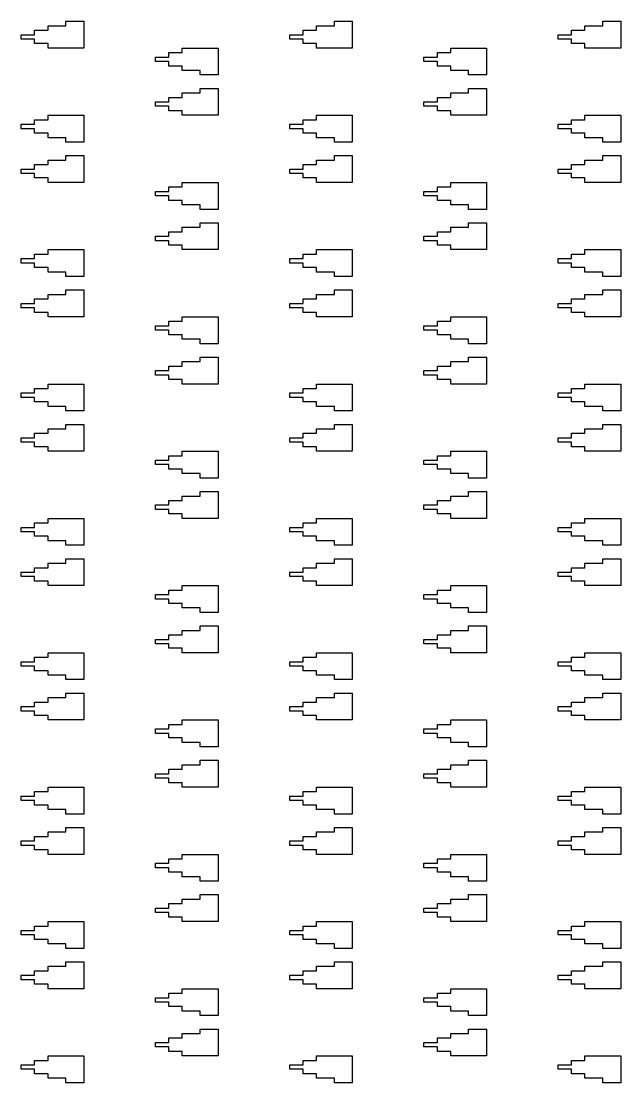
# Model space of a CAD drawing. Extents: x -38350 to 38650, y -35000 to 36000.
# Drawn here: x 1000 to 1134, y -34745 to -34508 of the extents above; entities that cross this region are included whole.
import ezdxf

# ---------------------------------------------------------------- set-up
doc = ezdxf.new("R2010")
doc.units = 0
doc.header["$MEASUREMENT"] = 0

msp = doc.modelspace()

# ---------------------------------------------------------------- linework, layer by layer
for p, q in [((1006, -34510), (1006, -34509)), ((1006, -34509), (1010, -34509)), ((1010, -34509), (1010, -34508)), ((1010, -34508), (1014, -34508)), ((1014, -34508), (1014, -34514)), ((1066, -34510), (1066, -34509)), ((1066, -34509), (1070, -34509)), ((1070, -34509), (1070, -34508)), ((1070, -34508), (1074, -34508)), ((1074, -34508), (1074, -34514)), ((1126, -34510), (1126, -34509)), ((1126, -34509), (1130, -34509)), ((1130, -34509), (1130, -34508)), ((1130, -34508), (1134, -34508)), ((1134, -34508), (1134, -34514)), ((1000, -34512), (1000, -34511)), ((1000, -34511), (1003, -34511)), ((1003, -34511), (1003, -34510)), ((1003, -34510), (1006, -34510)), ((1060, -34512), (1060, -34511)), ((1060, -34511), (1063, -34511)), ((1063, -34511), (1063, -34510)), ((1063, -34510), (1066, -34510)), ((1120, -34512), (1120, -34511)), ((1120, -34511), (1123, -34511)), ((1123, -34511), (1123, -34510)), ((1123, -34510), (1126, -34510)), ((1003, -34512), (1000, -34512)), ((1003, -34513), (1003, -34512)), ((1006, -34513), (1003, -34513)), ((1006, -34514), (1006, -34513)), ((1014, -34514), (1006, -34514)), ((1036, -34515), (1036, -34514)), ((1036, -34514), (1044, -34514)), ((1044, -34514), (1044, -34520)), ((1063, -34512), (1060, -34512)), ((1063, -34513), (1063, -34512)), ((1066, -34513), (1063, -34513)), ((1066, -34514), (1066, -34513)), ((1074, -34514), (1066, -34514)), ((1096, -34515), (1096, -34514)), ((1096, -34514), (1104, -34514)), ((1104, -34514), (1104, -34520)), ((1123, -34512), (1120, -34512)), ((1123, -34513), (1123, -34512)), ((1126, -34513), (1123, -34513)), ((1126, -34514), (1126, -34513)), ((1134, -34514), (1126, -34514)), ((1030, -34517), (1030, -34516)), ((1030, -34516), (1033, -34516)), ((1033, -34516), (1033, -34515)), ((1033, -34515), (1036, -34515)), ((1090, -34517), (1090, -34516)), ((1090, -34516), (1093, -34516)), ((1093, -34516), (1093, -34515)), ((1093, -34515), (1096, -34515)), ((1033, -34517), (1030, -34517)), ((1033, -34518), (1033, -34517)), ((1036, -34518), (1033, -34518)), ((1036, -34519), (1036, -34518)), ((1040, -34519), (1036, -34519)), ((1040, -34520), (1040, -34519)), ((1093, -34517), (1090, -34517)), ((1093, -34518), (1093, -34517)), ((1096, -34518), (1093, -34518)), ((1096, -34519), (1096, -34518)), ((1100, -34519), (1096, -34519)), ((1100, -34520), (1100, -34519)), ((1044, -34520), (1040, -34520)), ((1104, -34520), (1100, -34520)), ((1040, -34524), (1040, -34523)), ((1040, -34523), (1044, -34523)), ((1044, -34523), (1044, -34529)), ((1100, -34524), (1100, -34523)), ((1100, -34523), (1104, -34523)), ((1104, -34523), (1104, -34529)), ((1030, -34527), (1030, -34526)), ((1030, -34526), (1033, -34526)), ((1033, -34526), (1033, -34525)), ((1033, -34525), (1036, -34525)), ((1036, -34525), (1036, -34524)), ((1036, -34524), (1040, -34524)), ((1090, -34527), (1090, -34526)), ((1090, -34526), (1093, -34526)), ((1093, -34526), (1093, -34525)), ((1093, -34525), (1096, -34525)), ((1096, -34525), (1096, -34524)), ((1096, -34524), (1100, -34524)), ((1033, -34527), (1030, -34527)), ((1033, -34528), (1033, -34527)), ((1036, -34528), (1033, -34528)), ((1036, -34529), (1036, -34528)), ((1093, -34527), (1090, -34527)), ((1093, -34528), (1093, -34527)), ((1096, -34528), (1093, -34528)), ((1096, -34529), (1096, -34528)), ((1003, -34531), (1003, -34530)), ((1003, -34530), (1006, -34530)), ((1006, -34530), (1006, -34529)), ((1006, -34529), (1014, -34529)), ((1014, -34529), (1014, -34535)), ((1044, -34529), (1036, -34529)), ((1063, -34531), (1063, -34530)), ((1063, -34530), (1066, -34530)), ((1066, -34530), (1066, -34529)), ((1066, -34529), (1074, -34529)), ((1074, -34529), (1074, -34535)), ((1104, -34529), (1096, -34529)), ((1123, -34531), (1123, -34530)), ((1123, -34530), (1126, -34530)), ((1126, -34530), (1126, -34529)), ((1126, -34529), (1134, -34529)), ((1134, -34529), (1134, -34535)), ((1000, -34532), (1000, -34531)), ((1000, -34531), (1003, -34531)), ((1003, -34532), (1000, -34532)), ((1003, -34533), (1003, -34532)), ((1006, -34533), (1003, -34533)), ((1006, -34534), (1006, -34533)), ((1060, -34532), (1060, -34531)), ((1060, -34531), (1063, -34531)), ((1063, -34532), (1060, -34532)), ((1063, -34533), (1063, -34532)), ((1066, -34533), (1063, -34533)), ((1066, -34534), (1066, -34533)), ((1120, -34532), (1120, -34531)), ((1120, -34531), (1123, -34531)), ((1123, -34532), (1120, -34532)), ((1123, -34533), (1123, -34532)), ((1126, -34533), (1123, -34533)), ((1126, -34534), (1126, -34533)), ((1010, -34534), (1006, -34534)), ((1010, -34535), (1010, -34534)), ((1014, -34535), (1010, -34535)), ((1070, -34534), (1066, -34534)), ((1070, -34535), (1070, -34534)), ((1074, -34535), (1070, -34535)), ((1130, -34534), (1126, -34534)), ((1130, -34535), (1130, -34534)), ((1134, -34535), (1130, -34535)), ((1010, -34539), (1010, -34538)), ((1010, -34538), (1014, -34538)), ((1014, -34538), (1014, -34544)), ((1070, -34539), (1070, -34538)), ((1070, -34538), (1074, -34538)), ((1074, -34538), (1074, -34544)), ((1130, -34539), (1130, -34538)), ((1130, -34538), (1134, -34538)), ((1134, -34538), (1134, -34544)), ((1003, -34541), (1003, -34540)), ((1003, -34540), (1006, -34540)), ((1006, -34540), (1006, -34539)), ((1006, -34539), (1010, -34539)), ((1063, -34541), (1063, -34540)), ((1063, -34540), (1066, -34540)), ((1066, -34540), (1066, -34539)), ((1066, -34539), (1070, -34539)), ((1123, -34541), (1123, -34540)), ((1123, -34540), (1126, -34540)), ((1126, -34540), (1126, -34539)), ((1126, -34539), (1130, -34539)), ((1000, -34542), (1000, -34541)), ((1000, -34541), (1003, -34541)), ((1003, -34542), (1000, -34542)), ((1003, -34543), (1003, -34542)), ((1060, -34542), (1060, -34541)), ((1060, -34541), (1063, -34541)), ((1063, -34542), (1060, -34542)), ((1063, -34543), (1063, -34542)), ((1120, -34542), (1120, -34541)), ((1120, -34541), (1123, -34541)), ((1123, -34542), (1120, -34542)), ((1123, -34543), (1123, -34542)), ((1006, -34543), (1003, -34543)), ((1006, -34544), (1006, -34543)), ((1014, -34544), (1006, -34544)), ((1033, -34546), (1033, -34545)), ((1033, -34545), (1036, -34545)), ((1036, -34545), (1036, -34544)), ((1036, -34544), (1044, -34544)), ((1044, -34544), (1044, -34550)), ((1066, -34543), (1063, -34543)), ((1066, -34544), (1066, -34543)), ((1074, -34544), (1066, -34544)), ((1093, -34546), (1093, -34545)), ((1093, -34545), (1096, -34545)), ((1096, -34545), (1096, -34544)), ((1096, -34544), (1104, -34544)), ((1104, -34544), (1104, -34550)), ((1126, -34543), (1123, -34543)), ((1126, -34544), (1126, -34543)), ((1134, -34544), (1126, -34544)), ((1030, -34547), (1030, -34546)), ((1030, -34546), (1033, -34546)), ((1033, -34547), (1030, -34547)), ((1033, -34548), (1033, -34547)), ((1090, -34547), (1090, -34546)), ((1090, -34546), (1093, -34546)), ((1093, -34547), (1090, -34547)), ((1093, -34548), (1093, -34547)), ((1036, -34548), (1033, -34548)), ((1036, -34549), (1036, -34548)), ((1040, -34549), (1036, -34549)), ((1040, -34550), (1040, -34549)), ((1096, -34548), (1093, -34548)), ((1096, -34549), (1096, -34548)), ((1100, -34549), (1096, -34549)), ((1100, -34550), (1100, -34549)), ((1044, -34550), (1040, -34550)), ((1104, -34550), (1100, -34550)), ((1036, -34555), (1036, -34554)), ((1036, -34554), (1040, -34554)), ((1040, -34554), (1040, -34553)), ((1040, -34553), (1044, -34553)), ((1044, -34553), (1044, -34559)), ((1096, -34555), (1096, -34554)), ((1096, -34554), (1100, -34554)), ((1100, -34554), (1100, -34553)), ((1100, -34553), (1104, -34553)), ((1104, -34553), (1104, -34559)), ((1030, -34557), (1030, -34556)), ((1030, -34556), (1033, -34556)), ((1033, -34556), (1033, -34555)), ((1033, -34555), (1036, -34555)), ((1090, -34557), (1090, -34556)), ((1090, -34556), (1093, -34556)), ((1093, -34556), (1093, -34555)), ((1093, -34555), (1096, -34555)), ((1006, -34560), (1006, -34559)), ((1006, -34559), (1014, -34559)), ((1014, -34559), (1014, -34565)), ((1033, -34557), (1030, -34557)), ((1033, -34558), (1033, -34557)), ((1036, -34558), (1033, -34558)), ((1036, -34559), (1036, -34558)), ((1044, -34559), (1036, -34559)), ((1066, -34560), (1066, -34559)), ((1066, -34559), (1074, -34559)), ((1074, -34559), (1074, -34565)), ((1093, -34557), (1090, -34557)), ((1093, -34558), (1093, -34557)), ((1096, -34558), (1093, -34558)), ((1096, -34559), (1096, -34558)), ((1104, -34559), (1096, -34559)), ((1126, -34560), (1126, -34559)), ((1126, -34559), (1134, -34559)), ((1134, -34559), (1134, -34565)), ((1000, -34562), (1000, -34561)), ((1000, -34561), (1003, -34561)), ((1003, -34561), (1003, -34560)), ((1003, -34560), (1006, -34560)), ((1060, -34562), (1060, -34561)), ((1060, -34561), (1063, -34561)), ((1063, -34561), (1063, -34560)), ((1063, -34560), (1066, -34560)), ((1120, -34562), (1120, -34561)), ((1120, -34561), (1123, -34561)), ((1123, -34561), (1123, -34560)), ((1123, -34560), (1126, -34560)), ((1003, -34562), (1000, -34562)), ((1003, -34563), (1003, -34562)), ((1006, -34563), (1003, -34563)), ((1006, -34564), (1006, -34563)), ((1010, -34564), (1006, -34564)), ((1010, -34565), (1010, -34564)), ((1063, -34562), (1060, -34562)), ((1063, -34563), (1063, -34562)), ((1066, -34563), (1063, -34563)), ((1066, -34564), (1066, -34563)), ((1070, -34564), (1066, -34564)), ((1070, -34565), (1070, -34564)), ((1123, -34562), (1120, -34562)), ((1123, -34563), (1123, -34562)), ((1126, -34563), (1123, -34563)), ((1126, -34564), (1126, -34563)), ((1130, -34564), (1126, -34564)), ((1130, -34565), (1130, -34564)), ((1014, -34565), (1010, -34565)), ((1074, -34565), (1070, -34565)), ((1134, -34565), (1130, -34565)), ((1010, -34569), (1010, -34568)), ((1010, -34568), (1014, -34568)), ((1014, -34568), (1014, -34574)), ((1070, -34569), (1070, -34568)), ((1070, -34568), (1074, -34568)), ((1074, -34568), (1074, -34574)), ((1130, -34569), (1130, -34568)), ((1130, -34568), (1134, -34568)), ((1134, -34568), (1134, -34574)), ((1000, -34572), (1000, -34571)), ((1000, -34571), (1003, -34571)), ((1003, -34571), (1003, -34570)), ((1003, -34570), (1006, -34570)), ((1006, -34570), (1006, -34569)), ((1006, -34569), (1010, -34569)), ((1060, -34572), (1060, -34571)), ((1060, -34571), (1063, -34571)), ((1063, -34571), (1063, -34570)), ((1063, -34570), (1066, -34570)), ((1066, -34570), (1066, -34569)), ((1066, -34569), (1070, -34569)), ((1120, -34572), (1120, -34571)), ((1120, -34571), (1123, -34571)), ((1123, -34571), (1123, -34570)), ((1123, -34570), (1126, -34570)), ((1126, -34570), (1126, -34569)), ((1126, -34569), (1130, -34569)), ((1003, -34572), (1000, -34572)), ((1003, -34573), (1003, -34572)), ((1006, -34573), (1003, -34573)), ((1006, -34574), (1006, -34573)), ((1063, -34572), (1060, -34572)), ((1063, -34573), (1063, -34572)), ((1066, -34573), (1063, -34573)), ((1066, -34574), (1066, -34573)), ((1123, -34572), (1120, -34572)), ((1123, -34573), (1123, -34572)), ((1126, -34573), (1123, -34573)), ((1126, -34574), (1126, -34573)), ((1014, -34574), (1006, -34574)), ((1033, -34576), (1033, -34575)), ((1033, -34575), (1036, -34575)), ((1036, -34575), (1036, -34574)), ((1036, -34574), (1044, -34574)), ((1044, -34574), (1044, -34580)), ((1074, -34574), (1066, -34574)), ((1093, -34576), (1093, -34575)), ((1093, -34575), (1096, -34575)), ((1096, -34575), (1096, -34574)), ((1096, -34574), (1104, -34574)), ((1104, -34574), (1104, -34580)), ((1134, -34574), (1126, -34574)), ((1030, -34577), (1030, -34576)), ((1030, -34576), (1033, -34576)), ((1033, -34577), (1030, -34577)), ((1033, -34578), (1033, -34577)), ((1036, -34578), (1033, -34578)), ((1036, -34579), (1036, -34578)), ((1090, -34577), (1090, -34576)), ((1090, -34576), (1093, -34576)), ((1093, -34577), (1090, -34577)), ((1093, -34578), (1093, -34577)), ((1096, -34578), (1093, -34578)), ((1096, -34579), (1096, -34578)), ((1040, -34579), (1036, -34579)), ((1040, -34580), (1040, -34579)), ((1044, -34580), (1040, -34580)), ((1100, -34579), (1096, -34579)), ((1100, -34580), (1100, -34579)), ((1104, -34580), (1100, -34580)), ((1040, -34584), (1040, -34583)), ((1040, -34583), (1044, -34583)), ((1044, -34583), (1044, -34589)), ((1100, -34584), (1100, -34583)), ((1100, -34583), (1104, -34583)), ((1104, -34583), (1104, -34589)), ((1033, -34586), (1033, -34585)), ((1033, -34585), (1036, -34585)), ((1036, -34585), (1036, -34584)), ((1036, -34584), (1040, -34584)), ((1093, -34586), (1093, -34585)), ((1093, -34585), (1096, -34585)), ((1096, -34585), (1096, -34584)), ((1096, -34584), (1100, -34584)), ((1030, -34587), (1030, -34586)), ((1030, -34586), (1033, -34586)), ((1033, -34587), (1030, -34587)), ((1033, -34588), (1033, -34587)), ((1090, -34587), (1090, -34586)), ((1090, -34586), (1093, -34586)), ((1093, -34587), (1090, -34587)), ((1093, -34588), (1093, -34587)), ((1003, -34591), (1003, -34590)), ((1003, -34590), (1006, -34590)), ((1006, -34590), (1006, -34589)), ((1006, -34589), (1014, -34589)), ((1014, -34589), (1014, -34595)), ((1036, -34588), (1033, -34588)), ((1036, -34589), (1036, -34588)), ((1044, -34589), (1036, -34589)), ((1063, -34591), (1063, -34590)), ((1063, -34590), (1066, -34590)), ((1066, -34590), (1066, -34589)), ((1066, -34589), (1074, -34589)), ((1074, -34589), (1074, -34595)), ((1096, -34588), (1093, -34588)), ((1096, -34589), (1096, -34588)), ((1104, -34589), (1096, -34589)), ((1123, -34591), (1123, -34590)), ((1123, -34590), (1126, -34590)), ((1126, -34590), (1126, -34589)), ((1126, -34589), (1134, -34589)), ((1134, -34589), (1134, -34595)), ((1000, -34592), (1000, -34591)), ((1000, -34591), (1003, -34591)), ((1003, -34592), (1000, -34592)), ((1003, -34593), (1003, -34592)), ((1060, -34592), (1060, -34591)), ((1060, -34591), (1063, -34591)), ((1063, -34592), (1060, -34592)), ((1063, -34593), (1063, -34592)), ((1120, -34592), (1120, -34591)), ((1120, -34591), (1123, -34591)), ((1123, -34592), (1120, -34592)), ((1123, -34593), (1123, -34592)), ((1006, -34593), (1003, -34593)), ((1006, -34594), (1006, -34593)), ((1010, -34594), (1006, -34594)), ((1010, -34595), (1010, -34594)), ((1066, -34593), (1063, -34593)), ((1066, -34594), (1066, -34593)), ((1070, -34594), (1066, -34594)), ((1070, -34595), (1070, -34594)), ((1126, -34593), (1123, -34593)), ((1126, -34594), (1126, -34593)), ((1130, -34594), (1126, -34594)), ((1130, -34595), (1130, -34594)), ((1014, -34595), (1010, -34595)), ((1074, -34595), (1070, -34595)), ((1134, -34595), (1130, -34595)), ((1006, -34600), (1006, -34599)), ((1006, -34599), (1010, -34599)), ((1010, -34599), (1010, -34598)), ((1010, -34598), (1014, -34598)), ((1014, -34598), (1014, -34604)), ((1066, -34600), (1066, -34599)), ((1066, -34599), (1070, -34599)), ((1070, -34599), (1070, -34598)), ((1070, -34598), (1074, -34598)), ((1074, -34598), (1074, -34604)), ((1126, -34600), (1126, -34599)), ((1126, -34599), (1130, -34599)), ((1130, -34599), (1130, -34598)), ((1130, -34598), (1134, -34598)), ((1134, -34598), (1134, -34604)), ((1000, -34602), (1000, -34601)), ((1000, -34601), (1003, -34601)), ((1003, -34602), (1000, -34602)), ((1003, -34601), (1003, -34600)), ((1003, -34600), (1006, -34600)), ((1003, -34603), (1003, -34602)), ((1060, -34602), (1060, -34601)), ((1060, -34601), (1063, -34601)), ((1063, -34602), (1060, -34602)), ((1063, -34601), (1063, -34600)), ((1063, -34600), (1066, -34600)), ((1063, -34603), (1063, -34602)), ((1120, -34602), (1120, -34601)), ((1120, -34601), (1123, -34601)), ((1123, -34602), (1120, -34602)), ((1123, -34601), (1123, -34600)), ((1123, -34600), (1126, -34600)), ((1123, -34603), (1123, -34602)), ((1006, -34603), (1003, -34603)), ((1006, -34604), (1006, -34603)), ((1014, -34604), (1006, -34604)), ((1036, -34605), (1036, -34604)), ((1036, -34604), (1044, -34604)), ((1044, -34604), (1044, -34610)), ((1066, -34603), (1063, -34603)), ((1066, -34604), (1066, -34603)), ((1074, -34604), (1066, -34604)), ((1096, -34605), (1096, -34604)), ((1096, -34604), (1104, -34604)), ((1104, -34604), (1104, -34610)), ((1126, -34603), (1123, -34603)), ((1126, -34604), (1126, -34603)), ((1134, -34604), (1126, -34604)), ((1030, -34607), (1030, -34606)), ((1030, -34606), (1033, -34606)), ((1033, -34606), (1033, -34605)), ((1033, -34605), (1036, -34605)), ((1090, -34607), (1090, -34606)), ((1090, -34606), (1093, -34606)), ((1093, -34606), (1093, -34605)), ((1093, -34605), (1096, -34605)), ((1033, -34607), (1030, -34607)), ((1033, -34608), (1033, -34607)), ((1036, -34608), (1033, -34608)), ((1036, -34609), (1036, -34608)), ((1040, -34609), (1036, -34609)), ((1040, -34610), (1040, -34609)), ((1093, -34607), (1090, -34607)), ((1093, -34608), (1093, -34607)), ((1096, -34608), (1093, -34608)), ((1096, -34609), (1096, -34608)), ((1100, -34609), (1096, -34609)), ((1100, -34610), (1100, -34609)), ((1044, -34610), (1040, -34610)), ((1104, -34610), (1100, -34610)), ((1040, -34614), (1040, -34613)), ((1040, -34613), (1044, -34613)), ((1044, -34613), (1044, -34619)), ((1100, -34614), (1100, -34613)), ((1100, -34613), (1104, -34613)), ((1104, -34613), (1104, -34619)), ((1030, -34617), (1030, -34616)), ((1030, -34616), (1033, -34616)), ((1033, -34616), (1033, -34615)), ((1033, -34615), (1036, -34615)), ((1036, -34615), (1036, -34614)), ((1036, -34614), (1040, -34614)), ((1090, -34617), (1090, -34616)), ((1090, -34616), (1093, -34616)), ((1093, -34616), (1093, -34615)), ((1093, -34615), (1096, -34615)), ((1096, -34615), (1096, -34614)), ((1096, -34614), (1100, -34614)), ((1033, -34617), (1030, -34617)), ((1033, -34618), (1033, -34617)), ((1036, -34618), (1033, -34618)), ((1036, -34619), (1036, -34618)), ((1093, -34617), (1090, -34617)), ((1093, -34618), (1093, -34617)), ((1096, -34618), (1093, -34618)), ((1096, -34619), (1096, -34618)), ((1003, -34621), (1003, -34620)), ((1003, -34620), (1006, -34620)), ((1006, -34620), (1006, -34619)), ((1006, -34619), (1014, -34619)), ((1014, -34619), (1014, -34625)), ((1044, -34619), (1036, -34619)), ((1063, -34621), (1063, -34620)), ((1063, -34620), (1066, -34620)), ((1066, -34620), (1066, -34619)), ((1066, -34619), (1074, -34619)), ((1074, -34619), (1074, -34625)), ((1104, -34619), (1096, -34619)), ((1123, -34621), (1123, -34620)), ((1123, -34620), (1126, -34620)), ((1126, -34620), (1126, -34619)), ((1126, -34619), (1134, -34619)), ((1134, -34619), (1134, -34625)), ((1000, -34622), (1000, -34621)), ((1000, -34621), (1003, -34621)), ((1003, -34622), (1000, -34622)), ((1003, -34623), (1003, -34622)), ((1006, -34623), (1003, -34623)), ((1006, -34624), (1006, -34623)), ((1060, -34622), (1060, -34621)), ((1060, -34621), (1063, -34621)), ((1063, -34622), (1060, -34622)), ((1063, -34623), (1063, -34622)), ((1066, -34623), (1063, -34623)), ((1066, -34624), (1066, -34623)), ((1120, -34622), (1120, -34621)), ((1120, -34621), (1123, -34621)), ((1123, -34622), (1120, -34622)), ((1123, -34623), (1123, -34622)), ((1126, -34623), (1123, -34623)), ((1126, -34624), (1126, -34623)), ((1010, -34624), (1006, -34624)), ((1010, -34625), (1010, -34624)), ((1014, -34625), (1010, -34625)), ((1070, -34624), (1066, -34624)), ((1070, -34625), (1070, -34624)), ((1074, -34625), (1070, -34625)), ((1130, -34624), (1126, -34624)), ((1130, -34625), (1130, -34624)), ((1134, -34625), (1130, -34625)), ((1010, -34629), (1010, -34628)), ((1010, -34628), (1014, -34628)), ((1014, -34628), (1014, -34634)), ((1070, -34629), (1070, -34628)), ((1070, -34628), (1074, -34628)), ((1074, -34628), (1074, -34634)), ((1130, -34629), (1130, -34628)), ((1130, -34628), (1134, -34628)), ((1134, -34628), (1134, -34634)), ((1003, -34631), (1003, -34630)), ((1003, -34630), (1006, -34630)), ((1006, -34630), (1006, -34629)), ((1006, -34629), (1010, -34629)), ((1063, -34631), (1063, -34630)), ((1063, -34630), (1066, -34630)), ((1066, -34630), (1066, -34629)), ((1066, -34629), (1070, -34629)), ((1123, -34631), (1123, -34630)), ((1123, -34630), (1126, -34630)), ((1126, -34630), (1126, -34629)), ((1126, -34629), (1130, -34629)), ((1000, -34632), (1000, -34631)), ((1000, -34631), (1003, -34631)), ((1003, -34632), (1000, -34632)), ((1003, -34633), (1003, -34632)), ((1060, -34632), (1060, -34631)), ((1060, -34631), (1063, -34631)), ((1063, -34632), (1060, -34632)), ((1063, -34633), (1063, -34632)), ((1120, -34632), (1120, -34631)), ((1120, -34631), (1123, -34631)), ((1123, -34632), (1120, -34632)), ((1123, -34633), (1123, -34632)), ((1006, -34633), (1003, -34633)), ((1006, -34634), (1006, -34633)), ((1014, -34634), (1006, -34634)), ((1033, -34636), (1033, -34635)), ((1033, -34635), (1036, -34635)), ((1036, -34635), (1036, -34634)), ((1036, -34634), (1044, -34634)), ((1044, -34634), (1044, -34640)), ((1066, -34633), (1063, -34633)), ((1066, -34634), (1066, -34633)), ((1074, -34634), (1066, -34634)), ((1093, -34636), (1093, -34635)), ((1093, -34635), (1096, -34635)), ((1096, -34635), (1096, -34634)), ((1096, -34634), (1104, -34634)), ((1104, -34634), (1104, -34640)), ((1126, -34633), (1123, -34633)), ((1126, -34634), (1126, -34633)), ((1134, -34634), (1126, -34634)), ((1030, -34637), (1030, -34636)), ((1030, -34636), (1033, -34636)), ((1033, -34637), (1030, -34637)), ((1033, -34638), (1033, -34637)), ((1090, -34637), (1090, -34636)), ((1090, -34636), (1093, -34636)), ((1093, -34637), (1090, -34637)), ((1093, -34638), (1093, -34637)), ((1036, -34638), (1033, -34638)), ((1036, -34639), (1036, -34638)), ((1040, -34639), (1036, -34639)), ((1040, -34640), (1040, -34639)), ((1096, -34638), (1093, -34638)), ((1096, -34639), (1096, -34638)), ((1100, -34639), (1096, -34639)), ((1100, -34640), (1100, -34639)), ((1044, -34640), (1040, -34640)), ((1104, -34640), (1100, -34640)), ((1036, -34645), (1036, -34644)), ((1036, -34644), (1040, -34644)), ((1040, -34644), (1040, -34643)), ((1040, -34643), (1044, -34643)), ((1044, -34643), (1044, -34649)), ((1096, -34645), (1096, -34644)), ((1096, -34644), (1100, -34644)), ((1100, -34644), (1100, -34643)), ((1100, -34643), (1104, -34643)), ((1104, -34643), (1104, -34649)), ((1030, -34647), (1030, -34646)), ((1030, -34646), (1033, -34646)), ((1033, -34647), (1030, -34647)), ((1033, -34646), (1033, -34645)), ((1033, -34645), (1036, -34645)), ((1033, -34648), (1033, -34647)), ((1090, -34647), (1090, -34646)), ((1090, -34646), (1093, -34646)), ((1093, -34647), (1090, -34647)), ((1093, -34646), (1093, -34645)), ((1093, -34645), (1096, -34645)), ((1093, -34648), (1093, -34647)), ((1006, -34650), (1006, -34649)), ((1006, -34649), (1014, -34649)), ((1014, -34649), (1014, -34655)), ((1036, -34648), (1033, -34648)), ((1036, -34649), (1036, -34648)), ((1044, -34649), (1036, -34649)), ((1066, -34650), (1066, -34649)), ((1066, -34649), (1074, -34649)), ((1074, -34649), (1074, -34655)), ((1096, -34648), (1093, -34648)), ((1096, -34649), (1096, -34648)), ((1104, -34649), (1096, -34649)), ((1126, -34650), (1126, -34649)), ((1126, -34649), (1134, -34649)), ((1134, -34649), (1134, -34655)), ((1000, -34652), (1000, -34651)), ((1000, -34651), (1003, -34651)), ((1003, -34651), (1003, -34650)), ((1003, -34650), (1006, -34650)), ((1060, -34652), (1060, -34651)), ((1060, -34651), (1063, -34651)), ((1063, -34651), (1063, -34650)), ((1063, -34650), (1066, -34650)), ((1120, -34652), (1120, -34651)), ((1120, -34651), (1123, -34651)), ((1123, -34651), (1123, -34650)), ((1123, -34650), (1126, -34650)), ((1003, -34652), (1000, -34652)), ((1003, -34653), (1003, -34652)), ((1006, -34653), (1003, -34653)), ((1006, -34654), (1006, -34653)), ((1010, -34654), (1006, -34654)), ((1010, -34655), (1010, -34654)), ((1063, -34652), (1060, -34652)), ((1063, -34653), (1063, -34652)), ((1066, -34653), (1063, -34653)), ((1066, -34654), (1066, -34653)), ((1070, -34654), (1066, -34654)), ((1070, -34655), (1070, -34654)), ((1123, -34652), (1120, -34652)), ((1123, -34653), (1123, -34652)), ((1126, -34653), (1123, -34653)), ((1126, -34654), (1126, -34653)), ((1130, -34654), (1126, -34654)), ((1130, -34655), (1130, -34654)), ((1014, -34655), (1010, -34655)), ((1074, -34655), (1070, -34655)), ((1134, -34655), (1130, -34655)), ((1010, -34659), (1010, -34658)), ((1010, -34658), (1014, -34658)), ((1014, -34658), (1014, -34664)), ((1070, -34659), (1070, -34658)), ((1070, -34658), (1074, -34658)), ((1074, -34658), (1074, -34664)), ((1130, -34659), (1130, -34658)), ((1130, -34658), (1134, -34658)), ((1134, -34658), (1134, -34664)), ((1000, -34662), (1000, -34661)), ((1000, -34661), (1003, -34661)), ((1003, -34661), (1003, -34660)), ((1003, -34660), (1006, -34660)), ((1006, -34660), (1006, -34659)), ((1006, -34659), (1010, -34659)), ((1060, -34662), (1060, -34661)), ((1060, -34661), (1063, -34661)), ((1063, -34661), (1063, -34660)), ((1063, -34660), (1066, -34660)), ((1066, -34660), (1066, -34659)), ((1066, -34659), (1070, -34659)), ((1120, -34662), (1120, -34661)), ((1120, -34661), (1123, -34661)), ((1123, -34661), (1123, -34660)), ((1123, -34660), (1126, -34660)), ((1126, -34660), (1126, -34659)), ((1126, -34659), (1130, -34659)), ((1003, -34662), (1000, -34662)), ((1003, -34663), (1003, -34662)), ((1006, -34663), (1003, -34663)), ((1006, -34664), (1006, -34663)), ((1063, -34662), (1060, -34662)), ((1063, -34663), (1063, -34662)), ((1066, -34663), (1063, -34663)), ((1066, -34664), (1066, -34663)), ((1123, -34662), (1120, -34662)), ((1123, -34663), (1123, -34662)), ((1126, -34663), (1123, -34663)), ((1126, -34664), (1126, -34663)), ((1014, -34664), (1006, -34664)), ((1033, -34666), (1033, -34665)), ((1033, -34665), (1036, -34665)), ((1036, -34665), (1036, -34664)), ((1036, -34664), (1044, -34664)), ((1044, -34664), (1044, -34670)), ((1074, -34664), (1066, -34664)), ((1093, -34666), (1093, -34665)), ((1093, -34665), (1096, -34665)), ((1096, -34665), (1096, -34664)), ((1096, -34664), (1104, -34664)), ((1104, -34664), (1104, -34670)), ((1134, -34664), (1126, -34664)), ((1030, -34667), (1030, -34666)), ((1030, -34666), (1033, -34666)), ((1033, -34667), (1030, -34667)), ((1033, -34668), (1033, -34667)), ((1036, -34668), (1033, -34668)), ((1036, -34669), (1036, -34668)), ((1090, -34667), (1090, -34666)), ((1090, -34666), (1093, -34666)), ((1093, -34667), (1090, -34667)), ((1093, -34668), (1093, -34667)), ((1096, -34668), (1093, -34668)), ((1096, -34669), (1096, -34668)), ((1040, -34669), (1036, -34669)), ((1040, -34670), (1040, -34669)), ((1044, -34670), (1040, -34670)), ((1100, -34669), (1096, -34669)), ((1100, -34670), (1100, -34669)), ((1104, -34670), (1100, -34670)), ((1040, -34674), (1040, -34673)), ((1040, -34673), (1044, -34673)), ((1044, -34673), (1044, -34679)), ((1100, -34674), (1100, -34673)), ((1100, -34673), (1104, -34673)), ((1104, -34673), (1104, -34679)), ((1033, -34676), (1033, -34675)), ((1033, -34675), (1036, -34675)), ((1036, -34675), (1036, -34674)), ((1036, -34674), (1040, -34674)), ((1093, -34676), (1093, -34675)), ((1093, -34675), (1096, -34675)), ((1096, -34675), (1096, -34674)), ((1096, -34674), (1100, -34674)), ((1030, -34677), (1030, -34676)), ((1030, -34676), (1033, -34676)), ((1033, -34677), (1030, -34677)), ((1033, -34678), (1033, -34677)), ((1090, -34677), (1090, -34676)), ((1090, -34676), (1093, -34676)), ((1093, -34677), (1090, -34677)), ((1093, -34678), (1093, -34677)), ((1003, -34681), (1003, -34680)), ((1003, -34680), (1006, -34680)), ((1006, -34680), (1006, -34679)), ((1006, -34679), (1014, -34679)), ((1014, -34679), (1014, -34685)), ((1036, -34678), (1033, -34678)), ((1036, -34679), (1036, -34678)), ((1044, -34679), (1036, -34679)), ((1063, -34681), (1063, -34680)), ((1063, -34680), (1066, -34680)), ((1066, -34680), (1066, -34679)), ((1066, -34679), (1074, -34679)), ((1074, -34679), (1074, -34685)), ((1096, -34678), (1093, -34678)), ((1096, -34679), (1096, -34678)), ((1104, -34679), (1096, -34679)), ((1123, -34681), (1123, -34680)), ((1123, -34680), (1126, -34680)), ((1126, -34680), (1126, -34679)), ((1126, -34679), (1134, -34679)), ((1134, -34679), (1134, -34685)), ((1000, -34682), (1000, -34681)), ((1000, -34681), (1003, -34681)), ((1003, -34682), (1000, -34682)), ((1003, -34683), (1003, -34682)), ((1060, -34682), (1060, -34681)), ((1060, -34681), (1063, -34681)), ((1063, -34682), (1060, -34682)), ((1063, -34683), (1063, -34682)), ((1120, -34682), (1120, -34681)), ((1120, -34681), (1123, -34681)), ((1123, -34682), (1120, -34682)), ((1123, -34683), (1123, -34682)), ((1006, -34683), (1003, -34683)), ((1006, -34684), (1006, -34683)), ((1010, -34684), (1006, -34684)), ((1010, -34685), (1010, -34684)), ((1066, -34683), (1063, -34683)), ((1066, -34684), (1066, -34683)), ((1070, -34684), (1066, -34684)), ((1070, -34685), (1070, -34684)), ((1126, -34683), (1123, -34683)), ((1126, -34684), (1126, -34683)), ((1130, -34684), (1126, -34684)), ((1130, -34685), (1130, -34684)), ((1014, -34685), (1010, -34685)), ((1074, -34685), (1070, -34685)), ((1134, -34685), (1130, -34685)), ((1006, -34690), (1006, -34689)), ((1006, -34689), (1010, -34689)), ((1010, -34689), (1010, -34688)), ((1010, -34688), (1014, -34688)), ((1014, -34688), (1014, -34694)), ((1066, -34690), (1066, -34689)), ((1066, -34689), (1070, -34689)), ((1070, -34689), (1070, -34688)), ((1070, -34688), (1074, -34688)), ((1074, -34688), (1074, -34694)), ((1126, -34690), (1126, -34689)), ((1126, -34689), (1130, -34689)), ((1130, -34689), (1130, -34688)), ((1130, -34688), (1134, -34688)), ((1134, -34688), (1134, -34694)), ((1000, -34692), (1000, -34691)), ((1000, -34691), (1003, -34691)), ((1003, -34692), (1000, -34692)), ((1003, -34691), (1003, -34690)), ((1003, -34690), (1006, -34690)), ((1003, -34693), (1003, -34692)), ((1060, -34692), (1060, -34691)), ((1060, -34691), (1063, -34691)), ((1063, -34692), (1060, -34692)), ((1063, -34691), (1063, -34690)), ((1063, -34690), (1066, -34690)), ((1063, -34693), (1063, -34692)), ((1120, -34692), (1120, -34691)), ((1120, -34691), (1123, -34691)), ((1123, -34692), (1120, -34692)), ((1123, -34691), (1123, -34690)), ((1123, -34690), (1126, -34690)), ((1123, -34693), (1123, -34692)), ((1006, -34693), (1003, -34693)), ((1006, -34694), (1006, -34693)), ((1014, -34694), (1006, -34694)), ((1036, -34695), (1036, -34694)), ((1036, -34694), (1044, -34694)), ((1044, -34694), (1044, -34700)), ((1066, -34693), (1063, -34693)), ((1066, -34694), (1066, -34693)), ((1074, -34694), (1066, -34694)), ((1096, -34695), (1096, -34694)), ((1096, -34694), (1104, -34694)), ((1104, -34694), (1104, -34700)), ((1126, -34693), (1123, -34693)), ((1126, -34694), (1126, -34693)), ((1134, -34694), (1126, -34694)), ((1030, -34697), (1030, -34696)), ((1030, -34696), (1033, -34696)), ((1033, -34696), (1033, -34695)), ((1033, -34695), (1036, -34695)), ((1090, -34697), (1090, -34696)), ((1090, -34696), (1093, -34696)), ((1093, -34696), (1093, -34695)), ((1093, -34695), (1096, -34695)), ((1033, -34697), (1030, -34697)), ((1033, -34698), (1033, -34697)), ((1036, -34698), (1033, -34698)), ((1036, -34699), (1036, -34698)), ((1040, -34699), (1036, -34699)), ((1040, -34700), (1040, -34699)), ((1093, -34697), (1090, -34697)), ((1093, -34698), (1093, -34697)), ((1096, -34698), (1093, -34698)), ((1096, -34699), (1096, -34698)), ((1100, -34699), (1096, -34699)), ((1100, -34700), (1100, -34699)), ((1044, -34700), (1040, -34700)), ((1104, -34700), (1100, -34700)), ((1040, -34704), (1040, -34703)), ((1040, -34703), (1044, -34703)), ((1044, -34703), (1044, -34709)), ((1100, -34704), (1100, -34703)), ((1100, -34703), (1104, -34703)), ((1104, -34703), (1104, -34709)), ((1030, -34707), (1030, -34706)), ((1030, -34706), (1033, -34706)), ((1033, -34706), (1033, -34705)), ((1033, -34705), (1036, -34705)), ((1036, -34705), (1036, -34704)), ((1036, -34704), (1040, -34704)), ((1090, -34707), (1090, -34706)), ((1090, -34706), (1093, -34706)), ((1093, -34706), (1093, -34705)), ((1093, -34705), (1096, -34705)), ((1096, -34705), (1096, -34704)), ((1096, -34704), (1100, -34704)), ((1033, -34707), (1030, -34707)), ((1033, -34708), (1033, -34707)), ((1036, -34708), (1033, -34708)), ((1036, -34709), (1036, -34708)), ((1093, -34707), (1090, -34707)), ((1093, -34708), (1093, -34707)), ((1096, -34708), (1093, -34708)), ((1096, -34709), (1096, -34708)), ((1000, -34712), (1000, -34711)), ((1000, -34711), (1003, -34711)), ((1003, -34711), (1003, -34710)), ((1003, -34710), (1006, -34710)), ((1006, -34710), (1006, -34709)), ((1006, -34709), (1014, -34709)), ((1014, -34709), (1014, -34715)), ((1044, -34709), (1036, -34709)), ((1060, -34712), (1060, -34711)), ((1060, -34711), (1063, -34711)), ((1063, -34711), (1063, -34710)), ((1063, -34710), (1066, -34710)), ((1066, -34710), (1066, -34709)), ((1066, -34709), (1074, -34709)), ((1074, -34709), (1074, -34715)), ((1104, -34709), (1096, -34709)), ((1120, -34712), (1120, -34711)), ((1120, -34711), (1123, -34711)), ((1123, -34711), (1123, -34710)), ((1123, -34710), (1126, -34710)), ((1126, -34710), (1126, -34709)), ((1126, -34709), (1134, -34709)), ((1134, -34709), (1134, -34715)), ((1003, -34712), (1000, -34712)), ((1003, -34713), (1003, -34712)), ((1006, -34713), (1003, -34713)), ((1006, -34714), (1006, -34713)), ((1063, -34712), (1060, -34712)), ((1063, -34713), (1063, -34712)), ((1066, -34713), (1063, -34713)), ((1066, -34714), (1066, -34713)), ((1123, -34712), (1120, -34712)), ((1123, -34713), (1123, -34712)), ((1126, -34713), (1123, -34713)), ((1126, -34714), (1126, -34713)), ((1010, -34714), (1006, -34714)), ((1010, -34715), (1010, -34714)), ((1014, -34715), (1010, -34715)), ((1070, -34714), (1066, -34714)), ((1070, -34715), (1070, -34714)), ((1074, -34715), (1070, -34715)), ((1130, -34714), (1126, -34714)), ((1130, -34715), (1130, -34714)), ((1134, -34715), (1130, -34715)), ((1010, -34719), (1010, -34718)), ((1010, -34718), (1014, -34718)), ((1014, -34718), (1014, -34724)), ((1070, -34719), (1070, -34718)), ((1070, -34718), (1074, -34718)), ((1074, -34718), (1074, -34724)), ((1130, -34719), (1130, -34718)), ((1130, -34718), (1134, -34718)), ((1134, -34718), (1134, -34724)), ((1003, -34721), (1003, -34720)), ((1003, -34720), (1006, -34720)), ((1006, -34720), (1006, -34719)), ((1006, -34719), (1010, -34719)), ((1063, -34721), (1063, -34720)), ((1063, -34720), (1066, -34720)), ((1066, -34720), (1066, -34719)), ((1066, -34719), (1070, -34719)), ((1123, -34721), (1123, -34720)), ((1123, -34720), (1126, -34720)), ((1126, -34720), (1126, -34719)), ((1126, -34719), (1130, -34719)), ((1000, -34722), (1000, -34721)), ((1000, -34721), (1003, -34721)), ((1003, -34722), (1000, -34722)), ((1003, -34723), (1003, -34722)), ((1060, -34722), (1060, -34721)), ((1060, -34721), (1063, -34721)), ((1063, -34722), (1060, -34722)), ((1063, -34723), (1063, -34722)), ((1120, -34722), (1120, -34721)), ((1120, -34721), (1123, -34721)), ((1123, -34722), (1120, -34722)), ((1123, -34723), (1123, -34722)), ((1006, -34723), (1003, -34723)), ((1006, -34724), (1006, -34723)), ((1014, -34724), (1006, -34724)), ((1033, -34726), (1033, -34725)), ((1033, -34725), (1036, -34725)), ((1036, -34725), (1036, -34724)), ((1036, -34724), (1044, -34724)), ((1044, -34724), (1044, -34730)), ((1066, -34723), (1063, -34723)), ((1066, -34724), (1066, -34723)), ((1074, -34724), (1066, -34724)), ((1093, -34726), (1093, -34725)), ((1093, -34725), (1096, -34725)), ((1096, -34725), (1096, -34724)), ((1096, -34724), (1104, -34724)), ((1104, -34724), (1104, -34730)), ((1126, -34723), (1123, -34723)), ((1126, -34724), (1126, -34723)), ((1134, -34724), (1126, -34724)), ((1030, -34727), (1030, -34726)), ((1030, -34726), (1033, -34726)), ((1033, -34727), (1030, -34727)), ((1033, -34728), (1033, -34727)), ((1090, -34727), (1090, -34726)), ((1090, -34726), (1093, -34726)), ((1093, -34727), (1090, -34727)), ((1093, -34728), (1093, -34727)), ((1036, -34728), (1033, -34728)), ((1036, -34729), (1036, -34728)), ((1040, -34729), (1036, -34729)), ((1040, -34730), (1040, -34729)), ((1096, -34728), (1093, -34728)), ((1096, -34729), (1096, -34728)), ((1100, -34729), (1096, -34729)), ((1100, -34730), (1100, -34729)), ((1044, -34730), (1040, -34730)), ((1104, -34730), (1100, -34730)), ((1036, -34735), (1036, -34734)), ((1036, -34734), (1040, -34734)), ((1040, -34734), (1040, -34733)), ((1040, -34733), (1044, -34733)), ((1044, -34733), (1044, -34739)), ((1096, -34735), (1096, -34734)), ((1096, -34734), (1100, -34734)), ((1100, -34734), (1100, -34733)), ((1100, -34733), (1104, -34733)), ((1104, -34733), (1104, -34739)), ((1030, -34737), (1030, -34736)), ((1030, -34736), (1033, -34736)), ((1033, -34737), (1030, -34737)), ((1033, -34736), (1033, -34735)), ((1033, -34735), (1036, -34735)), ((1033, -34738), (1033, -34737)), ((1090, -34737), (1090, -34736)), ((1090, -34736), (1093, -34736)), ((1093, -34737), (1090, -34737)), ((1093, -34736), (1093, -34735)), ((1093, -34735), (1096, -34735)), ((1093, -34738), (1093, -34737)), ((1006, -34740), (1006, -34739)), ((1006, -34739), (1014, -34739)), ((1014, -34739), (1014, -34745)), ((1036, -34738), (1033, -34738)), ((1036, -34739), (1036, -34738)), ((1044, -34739), (1036, -34739)), ((1066, -34740), (1066, -34739)), ((1066, -34739), (1074, -34739)), ((1074, -34739), (1074, -34745)), ((1096, -34738), (1093, -34738)), ((1096, -34739), (1096, -34738)), ((1104, -34739), (1096, -34739)), ((1126, -34740), (1126, -34739)), ((1126, -34739), (1134, -34739)), ((1134, -34739), (1134, -34745)), ((1000, -34742), (1000, -34741)), ((1000, -34741), (1003, -34741)), ((1003, -34741), (1003, -34740)), ((1003, -34740), (1006, -34740)), ((1060, -34742), (1060, -34741)), ((1060, -34741), (1063, -34741)), ((1063, -34741), (1063, -34740)), ((1063, -34740), (1066, -34740)), ((1120, -34742), (1120, -34741)), ((1120, -34741), (1123, -34741)), ((1123, -34741), (1123, -34740)), ((1123, -34740), (1126, -34740)), ((1003, -34742), (1000, -34742)), ((1003, -34743), (1003, -34742)), ((1006, -34743), (1003, -34743)), ((1006, -34744), (1006, -34743)), ((1010, -34744), (1006, -34744)), ((1010, -34745), (1010, -34744)), ((1063, -34742), (1060, -34742)), ((1063, -34743), (1063, -34742)), ((1066, -34743), (1063, -34743)), ((1066, -34744), (1066, -34743)), ((1070, -34744), (1066, -34744)), ((1070, -34745), (1070, -34744)), ((1123, -34742), (1120, -34742)), ((1123, -34743), (1123, -34742)), ((1126, -34743), (1123, -34743)), ((1126, -34744), (1126, -34743)), ((1130, -34744), (1126, -34744)), ((1130, -34745), (1130, -34744)), ((1014, -34745), (1010, -34745)), ((1074, -34745), (1070, -34745)), ((1134, -34745), (1130, -34745))]:
    msp.add_line(p, q)

doc.saveas('drawing.dxf')
